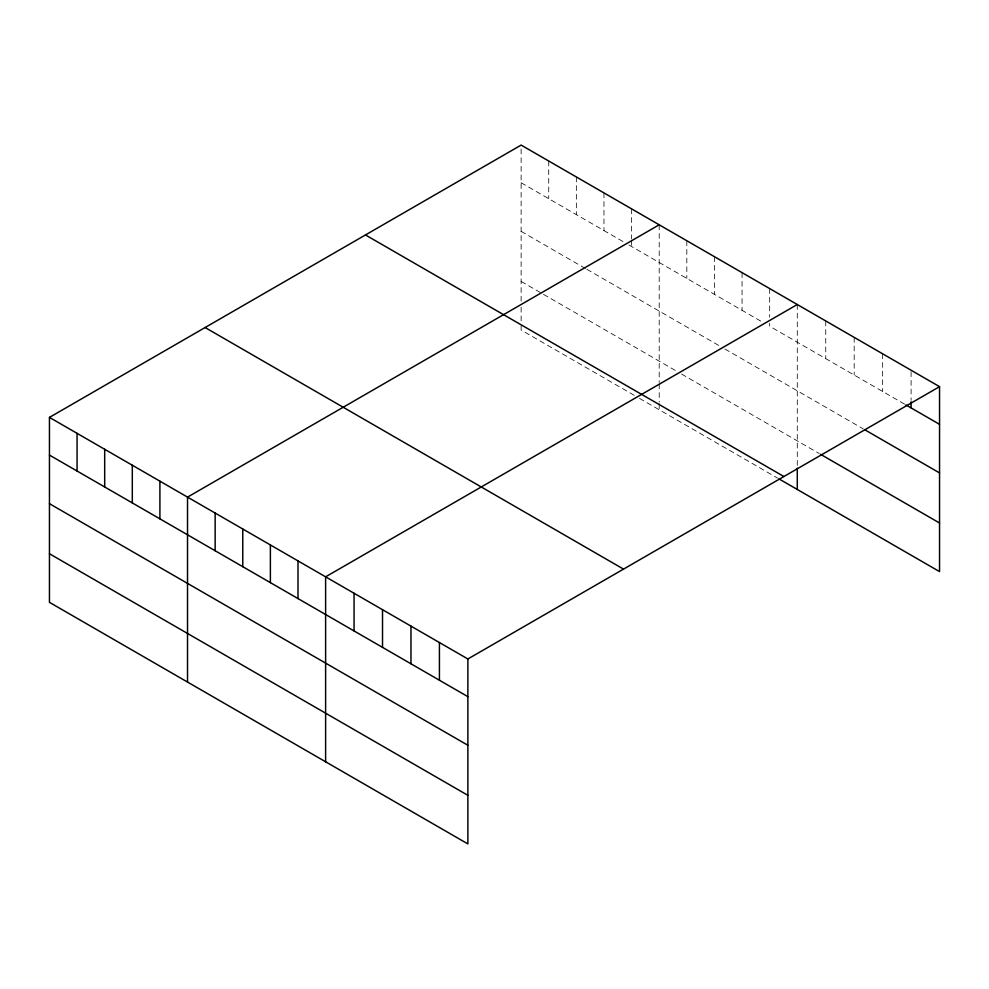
<?xml version="1.0" encoding="UTF-8"?>
<svg xmlns="http://www.w3.org/2000/svg" width="989" height="989" viewBox="0 0 989 989"><rect width="100%" height="100%" fill="white"/><g stroke="black" fill="none" stroke-linecap="round" stroke-linejoin="round"><path stroke-width="0.74" stroke-dasharray="4.95 3.71" d="M521.129 301.175L521.129 145.086M521.129 182.755L623.7 241.971M628.955 245.012L763.088 322.451M904.626 404.167L769.665 326.259L769.665 323.242M521.129 231.352L585.562 268.563M586.873 269.317L719.695 346.002M724.962 349.043L863.249 428.88M521.129 281.432L542.17 293.572M543.48 294.339L676.303 371.011M681.557 374.052L819.275 453.555M634.221 395.316L521.129 330.029L521.129 323.947M639.475 398.357L777.564 478.083M911.092 371.74L911.092 400.372M882.645 353.802L882.645 391.483M854.187 337.373L854.187 375.054M825.741 320.943L825.741 358.624M797.282 304.525L797.282 466.684M769.665 288.578L769.665 317.209M742.047 272.63L742.047 310.311M714.441 256.683L714.441 294.363M686.823 240.747L686.823 278.416M659.206 224.8L659.206 382.409M659.206 383.93L659.206 402.152M659.206 403.673L659.206 409.743M631.588 208.852L631.588 238.992M631.588 240.5L631.588 246.533M603.97 192.917L603.97 230.585M576.352 176.969L576.352 214.65M548.734 161.022L548.734 198.702M521.129 307.245L521.129 322.426"/><path stroke-width="1.48" d="M49.45 417.395L467.871 658.971L467.871 843.914L49.45 602.338L49.45 417.395L521.129 145.086L939.55 386.662L939.55 571.605L778.875 478.837M659.206 224.8L187.527 497.121L187.527 682.064M797.282 304.525L325.616 576.834L325.616 761.79M467.871 658.971L939.55 386.662M905.924 404.921L939.55 424.33M864.534 429.622L939.55 472.927M820.561 454.31L939.55 523.008M365.473 234.949L783.894 476.525M205.106 327.532L623.527 569.108M49.45 455.076L467.871 696.652M49.45 503.673L467.871 745.249M49.45 553.741L467.871 795.317M911.092 401.88L911.092 407.901M797.282 468.205L797.282 489.468M439.425 642.553L439.425 680.222M410.967 626.124L410.967 663.792M382.52 609.694L382.52 647.375M354.062 593.264L354.062 630.945M297.998 560.899L297.998 598.568M270.38 544.951L270.38 582.632M242.762 529.004L242.762 566.685M215.145 513.068L215.145 550.737M159.909 481.173L159.909 518.854M132.303 465.226L132.303 502.907M104.686 449.29L104.686 486.959M77.068 433.343L77.068 471.024"/></g></svg>
